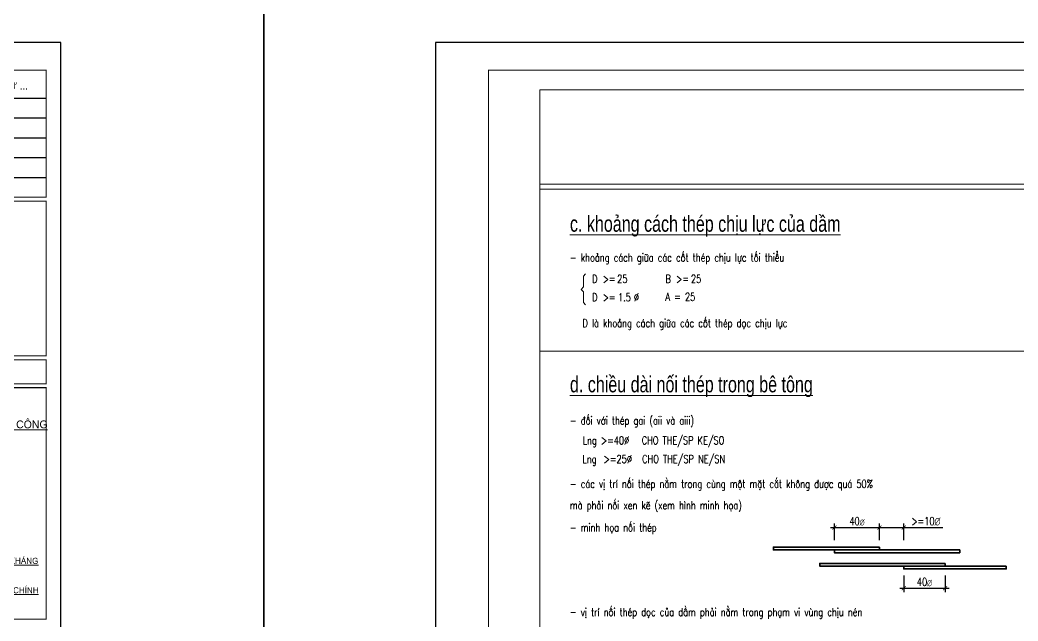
# Model space of a CAD drawing. Extents: x -1855204 to -1466800, y -1308584 to -996495.
# Drawn here: x -1702658 to -1677727, y -1032111 to -1017092 of the extents above; entities that cross this region are included whole.
import ezdxf
from ezdxf.enums import TextEntityAlignment as Align

# ---------------------------------------------------------------- set-up
doc = ezdxf.new("R2010")
doc.units = 0
doc.header["$LTSCALE"] = 150
doc.header["$PDMODE"] = 35
doc.layers.get('Defpoints').update_dxf_attribs({"lineweight": 18})
for name, color, linetype, lineweight in [('05.Text', 253, 'Continuous', 18), ('11.Khung bo', 32, 'Continuous', 50), ('12.Khung', 36, 'Continuous', 25), ('KCVN-THAY', 7, 'Continuous', 25), ('LS-DIM', 251, 'Continuous', 13), ('LS-TEXT', 60, 'Continuous', 20), ('LS-THAY', 7, 'Continuous', 20), ('LS-THEP', 3, 'Continuous', 35)]:
    doc.layers.add(name, color=color, linetype=linetype, lineweight=lineweight)
doc.layers.add('DIM', color=1, linetype='Continuous')
doc.styles.add('KCVN-LEADER', font='vnromadi.shx', dxfattribs={"width": 0.7, "height": 4})
doc.styles.add('ROMANS', font='ROMANS.shx', dxfattribs={"width": 0.75, "bigfont": 'VNS.shx'})
doc.styles.add('VnAvantH', font='')
doc.styles.add('vnsimpli', font='vnsimli.shx', dxfattribs={"width": 0.75})
doc.styles.get('VnAvantH').set_extended_font_data('.VnAvantH')
doc.dimstyles.new('D100(200)', dxfattribs={"dimtxt": 200, "dimasz": 100, "dimexe": 100, "dimexo": 0, "dimgap": 50, "dimtad": 1, "dimdec": 0, "dimdsep": 46, "dimtxsty": 'vnsimpli', "dimblk": 'ARCHTICK', "dimcen": 1, "dimdle": 100, "dimclrd": 256, "dimclre": 256, "dimclrt": 60, "dimadec": 0, "dimazin": 0, "dimtfac": 1, "dimtdec": 0, "dimtmove": 0, "dimatfit": 3, "dimfxl": 1, "dimarcsym": 0})

# ---------------------------------------------------------------- blocks, each defined once
blk = doc.blocks.new('_ArchTick')
at = {"layer": 'DIM', "color": 0, "const_width": 0.15}
blk.add_lwpolyline([(-0.5, -0.5), (0.5, 0.5)], dxfattribs=at)
blk = doc.blocks.new('*D56')
at = {"layer": 'Defpoints', "color": 0, "transparency": 16777216}
for p in [(-1680582, -1030977), (-1679548, -1030977), (-1679548, -1031292)]:
    blk.add_point(p, dxfattribs=at)
at = {"layer": 'LS-DIM', "lineweight": -2, "transparency": 16777216}
for p, q in [((-1680582, -1030977), (-1680582, -1031392)), ((-1679548, -1030977), (-1679548, -1031392)), ((-1680682, -1031292), (-1679448, -1031292))]:
    blk.add_line(p, q, dxfattribs=at)
at = {"layer": 'LS-DIM', "lineweight": -2, "transparency": 16777216, "xscale": 100, "yscale": 100, "zscale": 100, "rotation": 180}
blk.add_blockref('_ArchTick', (-1680582, -1031292), dxfattribs=at)
at = {"layer": 'LS-DIM', "lineweight": -2, "transparency": 16777216, "xscale": 100, "yscale": 100, "zscale": 100}
blk.add_blockref('_ArchTick', (-1679548, -1031292), dxfattribs=at)
at = {"layer": 'LS-DIM', "color": 60, "transparency": 16777216, "insert": (-1680065, -1031139), "char_height": 200, "attachment_point": 5, "style": 'vnsimpli'}
blk.add_mtext('40{\\fSymbol|b0|i0|c2|p18;\\H0.75x;Æ}', dxfattribs=at)
blk = doc.blocks.new('*D58')
at = {"layer": 'Defpoints', "color": 0, "transparency": 16777216}
for p in [(-1680582, -1029774), (-1681188, -1030088), (-1680582, -1030088)]:
    blk.add_point(p, dxfattribs=at)
at = {"layer": 'LS-DIM', "lineweight": -2, "transparency": 16777216}
for p, q in [((-1681288, -1029774), (-1680582, -1029774)), ((-1681188, -1030088), (-1681188, -1029674)), ((-1680582, -1030088), (-1680582, -1029674)), ((-1680582, -1029774), (-1679603, -1029774))]:
    blk.add_line(p, q, dxfattribs=at)
at = {"layer": 'LS-DIM', "lineweight": -2, "transparency": 16777216, "xscale": 100, "yscale": 100, "zscale": 100, "rotation": 180}
blk.add_blockref('_ArchTick', (-1681188, -1029774), dxfattribs=at)
at = {"layer": 'LS-DIM', "lineweight": -2, "transparency": 16777216, "xscale": 100, "yscale": 100, "zscale": 100}
blk.add_blockref('_ArchTick', (-1680582, -1029774), dxfattribs=at)
at = {"layer": 'LS-DIM', "color": 60, "transparency": 16777216, "insert": (-1680028, -1029620), "char_height": 200, "attachment_point": 5, "style": 'vnsimpli'}
blk.add_mtext('>=10\\fSymbol|b0|i0|c2|p18;\\H189;Æ', dxfattribs=at)
blk = doc.blocks.new('*D59')
at = {"layer": 'Defpoints', "color": 0, "transparency": 16777216}
for p in [(-1681188, -1029774), (-1682313, -1030088), (-1681188, -1030088)]:
    blk.add_point(p, dxfattribs=at)
at = {"layer": 'LS-DIM', "lineweight": -2, "transparency": 16777216}
for p, q in [((-1682413, -1029774), (-1681088, -1029774)), ((-1682313, -1030088), (-1682313, -1029674)), ((-1681188, -1030088), (-1681188, -1029674))]:
    blk.add_line(p, q, dxfattribs=at)
at = {"layer": 'LS-DIM', "lineweight": -2, "transparency": 16777216, "xscale": 100, "yscale": 100, "zscale": 100, "rotation": 180}
blk.add_blockref('_ArchTick', (-1682313, -1029774), dxfattribs=at)
at = {"layer": 'LS-DIM', "lineweight": -2, "transparency": 16777216, "xscale": 100, "yscale": 100, "zscale": 100}
blk.add_blockref('_ArchTick', (-1681188, -1029774), dxfattribs=at)
at = {"layer": 'LS-DIM', "color": 60, "transparency": 16777216, "insert": (-1681750, -1029621), "char_height": 200, "attachment_point": 5, "style": 'vnsimpli'}
blk.add_mtext('40{\\fSymbol|b0|i0|c2|p18;\\H0.75x;Æ}', dxfattribs=at)
blk = doc.blocks.new('*U4')
at = {"layer": 'KCVN-THAY', "color": 140}
blk.add_lwpolyline([(214871.76, 86966.68), (215381.8, 86966.68), (215381.8, 86579.68), (214871.76, 86579.68)], close=True, dxfattribs=at)
blk = doc.blocks.new('100')
at = {"layer": '11.Khung bo', "const_width": 26.7}
for points in [[(1860913, -945240), (1860913, -916940), (1896063, -916940), (1896063, -945240)], [(1896213, -920140), (1896213, -916940), (1901213, -916940), (1901213, -920140)], [(1896213, -924140), (1901213, -924140), (1901213, -920240), (1896213, -920240)], [(1896213, -924840), (1901213, -924840), (1901213, -924240), (1896213, -924240)], [(1896213, -930771), (1901213, -930771), (1901213, -924940), (1896213, -924940)]]:
    blk.add_lwpolyline(points, close=True, dxfattribs=at)
at = {"layer": '12.Khung'}
for p, q in [((1896213, -917640), (1901213, -917640)), ((1896213, -918140), (1901213, -918140)), ((1896213, -918640), (1901213, -918640)), ((1896213, -919140), (1901213, -919140)), ((1896213, -919640), (1901213, -919640))]:
    blk.add_line(p, q, dxfattribs=at)
at = {"layer": '12.Khung', "color": 1}
blk.add_lwpolyline([(1901579, -945940), (1901579, -916240), (1859580, -916240), (1859580, -945940)], close=True, dxfattribs=at)
at = {"layer": '05.Text', "style": 'VnAvantH'}
blk.add_text('Néi dung ®iÒu chØnh lÇn thø ...', height=180, dxfattribs=at).set_placement((1898713, -917329), align=Align.MIDDLE)
for s, height, p in [('%%Uc«ng ty tnhh thiÕt kÕ vµ thi c«ng', 198, (1898711, -925964)), ('%%U®Þa chØ: sè 15 ngâ 49 - huúnh thóc kh¸ng', 152.46, (1898739, -929380)), ('%%Uvpgd : sè 174 - nguyÔn tu©n - nh©n chÝnh', 152.46, (1898739, -930122))]:
    blk.add_text(s, height=height, dxfattribs=at).set_placement(p, align=Align.CENTER)

msp = doc.modelspace()

# ---------------------------------------------------------------- linework, layer by layer
at = {"layer": 'LS-TEXT'}
msp.add_lwpolyline([(-1688528.8, -1024211.9), (-1688583.4, -1024153.8), (-1688583.4, -1023888.5), (-1688642.9, -1023825.2), (-1688583.4, -1023762), (-1688583.4, -1023496.6), (-1688528.8, -1023438.5)], dxfattribs=at)
at = {"layer": 'LS-THAY'}
for p, q in [((-1689670.4, -1021191.2), (-1656781, -1021191.2)), ((-1689670.4, -1021321.3), (-1656781, -1021321.3)), ((-1689670.4, -1025371.1), (-1673225.7, -1025371.1))]:
    msp.add_line(p, q, dxfattribs=at)
msp.add_lwpolyline([(-1689670.4, -1018838.5), (-1656781, -1018838.5), (-1656781, -1046205.7), (-1689670.4, -1046205.7)], close=True, dxfattribs=at)
at = {"layer": 'LS-THEP'}
for points in [[(-1681188.1, -1030265.1), (-1681188.1, -1030334.1), (-1683838.1, -1030334.1), (-1683838.1, -1030265.1)], [(-1679181.2, -1030334.1), (-1679181.2, -1030403.1), (-1682312.7, -1030403.1), (-1682312.7, -1030334.1)], [(-1679548.2, -1030670.7), (-1679548.2, -1030739.7), (-1682679.7, -1030739.7), (-1682679.7, -1030670.7)], [(-1678022.8, -1030739.7), (-1678022.8, -1030808.7), (-1680581.7, -1030808.7), (-1680581.7, -1030739.7)]]:
    msp.add_lwpolyline(points, close=True, dxfattribs=at)

# ---------------------------------------------------------------- block references
at = {"layer": '05.Text', "xscale": 0.991454545641318, "yscale": 0.991454545641318, "zscale": 0.9914545456793755}
for p in [(-3586967.9, -109244.2), (-3535963.6, -109244.3)]:
    msp.add_blockref('100', p, dxfattribs=at)
at = {"layer": 'Defpoints', "xscale": 100, "yscale": 100, "zscale": 100}
for p in [(-23234746.6, -9709742.1), (-23234746.6, -9709742.1), (-23183742.3, -9709742), (-23183742.3, -9709742.1)]:
    msp.add_blockref('*U4', p, dxfattribs=at)

# ---------------------------------------------------------------- texts
at = {"layer": 'LS-TEXT', "color": 60, "style": 'KCVN-LEADER', "width": 0.75}
for s, p in [('%%Uc. kho¶ng c¸ch thÐp chÞu lùc cña dÇm', (-1688919.8, -1022184.6)), ('%%Ud. chiÒu dµi nèi thÐp trong bª t«ng', (-1688919.8, -1026196.2))]:
    msp.add_text(s, height=400, dxfattribs=at).set_placement(p, align=Align.MIDDLE_LEFT)
at = {"layer": 'LS-TEXT', "style": 'vnsimpli', "width": 0.75}
for s, p in [('- kho¶ng c¸ch gi÷a c¸c cèt thÐp chÞu lùc tèi thiÓu', (-1688919.8, -1023030.3)), ('D lµ kho¶ng c¸ch gi÷a c¸c cèt thÐp däc chÞu lùc', (-1688606.9, -1024667.6)), ('- ®èi víi thÐp gai (aii vµ aiii)', (-1688919.8, -1027101.9)), ('- c¸c vÞ trÝ nèi thÐp n»m trong cïng mét mÆt c¾t kh«ng ®\xadîc qu¸ 50%%%', (-1688919.8, -1028684.1)), ('mµ ph¶i nèi xen kÏ (xem h×nh minh häa)', (-1688919.8, -1029218.8)), ('- minh häa nèi thÐp', (-1688919.8, -1029772.4)), ('- vÞ trÝ nèi thÐp däc cña dÇm ph¶i n»m trong ph¹m vi vïng chÞu nÐn', (-1688919.8, -1031885.8))]:
    msp.add_text(s, height=200, dxfattribs=at).set_placement(p, align=Align.MIDDLE_LEFT)
at = {"layer": 'LS-TEXT', "width": 0.75}
for s, style, p in [('D ', 'vnsimpli', (-1688368, -1023661.9)), ('>=', 'vnsimpli', (-1688099.6, -1023661.9)), (' 25', 'vnsimpli', (-1687843.2, -1023661.9)), ('B ', 'vnsimpli', (-1686535.3, -1023661.9)), ('>=', 'vnsimpli', (-1686266.9, -1023661.9)), (' 25', 'vnsimpli', (-1686000.8, -1023661.9)), ('D ', 'vnsimpli', (-1688368, -1024121.2)), ('>=', 'vnsimpli', (-1688099.6, -1024121.2)), (' 1.5', 'vnsimpli', (-1687822.6, -1024121.2)), ('%%C', 'vnsimpli', (-1687325.1, -1024121.2)), ('A = 25', 'vnsimpli', (-1686535.3, -1024110.6)), ('Lng >=40%%C ', 'ROMANS', (-1688602.3, -1027696.7)), ('CHO THE/SP KE/SO', 'ROMANS', (-1687126.9, -1027696.7)), ('Lng ', 'ROMANS', (-1688607.3, -1028162.5)), ('>=25%%C', 'ROMANS', (-1688078.7, -1028162.5)), ('CHO THE/SP NE/SN', 'ROMANS', (-1687115.1, -1028162.5))]:
    msp.add_text(s, height=200, dxfattribs=dict(at, style=style)).set_placement(p)

# ---------------------------------------------------------------- dimensions: what is measured, and where the dimension line sits
at = {"layer": 'LS-DIM'}
for base, p1, p2, text, picture, middle in [((-1681188.1, -1029773.7), (-1682312.7, -1030088.1), (-1681188.1, -1030088.1), '40{\\fSymbol|b0|i0|c2|p18;\\H0.75x;Æ}', '*D59', (-1681750.4, -1029773.7)), ((-1680581.7, -1029773.7), (-1681188.1, -1030088.1), (-1680581.7, -1030088.1), '>=10\\fSymbol|b0|i0|c2|p18;\\H189;Æ', '*D58', (-1680027.6, -1029773.7)), ((-1679548.2, -1031291.5), (-1680581.7, -1030977.1), (-1679548.2, -1030977.1), '40{\\fSymbol|b0|i0|c2|p18;\\H0.75x;Æ}', '*D56', (-1680065, -1031291.5))]:
    dim = msp.add_linear_dim(base=base, p1=p1, p2=p2, angle=180, text=text, dimstyle='D100(200)', dxfattribs=at)
    dim.commit()
    dim.dimension.update_dxf_attribs({"geometry": picture, "text_midpoint": middle, "dimtype": 160})

doc.saveas('drawing.dxf')
